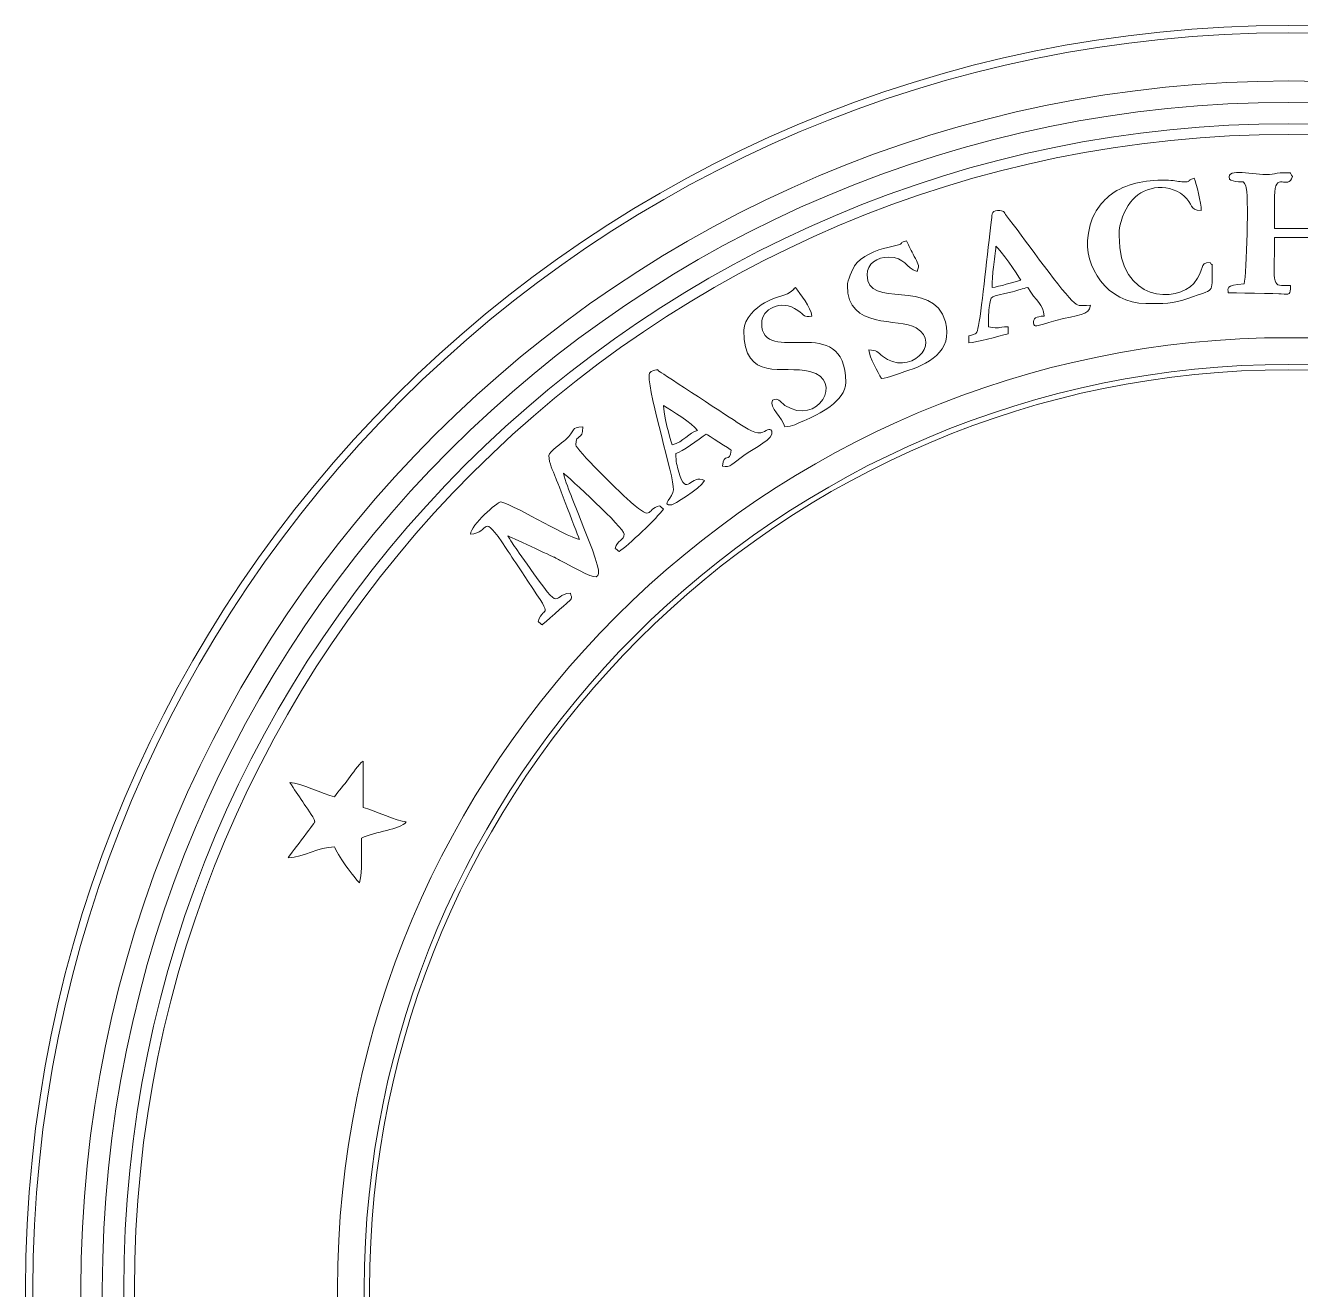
# Model space of a CAD drawing. Header units: inches. Extents: x 14.7 to 103.1, y 0.1 to 65.
# Drawn here: x 47.11 to 61.3, y 50.96 to 65.03 of the extents above; entities that cross this region are included whole.
import ezdxf

# ---------------------------------------------------------------- set-up
doc = ezdxf.new("R2010")
doc.units = ezdxf.units.IN
doc.header["$MEASUREMENT"] = 0
doc.layers.add('cut', color=6, linetype='Continuous', lineweight=0)
doc.layers.add('etch', color=1, linetype='Continuous', lineweight=0)

msp = doc.modelspace()

# ---------------------------------------------------------------- linework, layer by layer
at = {"layer": 'cut'}
for radius in [14.064, 10.234]:
    msp.add_circle((61.17, 50.961), radius, dxfattribs=at)
at = {"layer": 'etch'}
for radius in [13.982, 13.447, 13.209, 12.971, 12.852, 10.591, 10.293]:
    msp.add_circle((61.17, 50.961), radius, dxfattribs=at)
at = {"layer": 'etch', "lineweight": 9}
for points, knots in [([(60.984, 63.37), (60.984, 63.37), (60.825, 63.346), (60.511, 63.446), (60.503, 63.342)], [0.80769231, 0.80769231, 0.80769231, 0.80769231, 0.80769232, 0.84615385, 0.84615385, 0.84615385, 0.84615385]), ([(59.979, 63.287), (59.979, 63.287), (59.923, 63.29), (59.889, 63.305), (59.796, 63.305)], [0.8666667, 0.8666667, 0.8666667, 0.8666667, 0.8666667, 1, 1, 1, 1]), ([(60.115, 63.325), (60.115, 63.325), (60.017, 63.299), (60.097, 63.281), (59.979, 63.287)], [0.8, 0.8, 0.8, 0.8, 0.80000001, 0.86666667, 0.86666667, 0.86666667, 0.86666667]), ([(60.194, 62.967), (60.194, 62.967), (60.194, 63.048), (60.14, 63.272), (60.115, 63.325)], [0.73333333, 0.73333333, 0.73333333, 0.73333333, 0.73333334, 0.8, 0.8, 0.8, 0.8]), ([(60.503, 63.342), (60.503, 63.342), (60.499, 63.299), (60.537, 63.3), (60.576, 63.291)], [0.84615385, 0.84615385, 0.84615385, 0.84615385, 0.84615386, 0.88461538, 0.88461538, 0.88461538, 0.88461538]), ([(60.576, 63.291), (60.576, 63.291), (60.679, 63.268), (60.647, 63.319), (60.689, 63.243)], [0.88461538, 0.88461538, 0.88461538, 0.88461538, 0.88461539, 0.92307692, 0.92307692, 0.92307692, 0.92307692]), ([(61.11, 63.387), (61.11, 63.387), (61.055, 63.389), (61.015, 63.374), (60.984, 63.37)], [0.76923077, 0.76923077, 0.76923077, 0.76923077, 0.76923078, 0.80769231, 0.80769231, 0.80769231, 0.80769231]), ([(61.01, 63.126), (61.01, 63.126), (61.01, 63.421), (61.165, 63.182), (61.209, 63.345)], [0.69230769, 0.69230769, 0.69230769, 0.69230769, 0.6923077, 0.73076923, 0.73076923, 0.73076923, 0.73076923]), ([(61.209, 63.345), (61.209, 63.345), (61.17, 63.398), (61.21, 63.384), (61.11, 63.387)], [0.73076923, 0.73076923, 0.73076923, 0.73076923, 0.73076924, 0.76923077, 0.76923077, 0.76923077, 0.76923077]), ([(59.406, 63.059), (59.406, 63.059), (59.529, 63.223), (59.802, 63.295), (59.999, 63.13)], [0.6, 0.6, 0.6, 0.6, 0.60000001, 0.66666667, 0.66666667, 0.66666667, 0.66666667]), ([(60.689, 63.243), (60.689, 63.243), (60.728, 63.172), (60.697, 62.259), (60.672, 62.151)], [0.92307692, 0.92307692, 0.92307692, 0.92307692, 0.92307693, 1, 1, 1, 1]), ([(59.196, 63.149), (59.196, 63.149), (59.055, 63.043), (58.968, 62.912), (58.934, 62.694)], [0.06666667, 0.06666667, 0.06666667, 0.06666667, 0.06666668, 0.13333333, 0.13333333, 0.13333333, 0.13333333]), ([(60.11, 62.156), (60.11, 62.156), (59.93, 61.945), (59.279, 61.931), (59.279, 62.688), (59.279, 62.688), (59.279, 62.836), (59.339, 62.968), (59.406, 63.059)], [0.4666667, 0.4666667, 0.4666667, 0.4666667, 0.4666667, 0.5333333, 0.5333333, 0.5333333, 0.5333333, 0.6, 0.6, 0.6, 0.6]), ([(59.999, 63.13), (59.999, 63.13), (60.112, 63.036), (60.051, 62.97), (60.194, 62.967)], [0.66666667, 0.66666667, 0.66666667, 0.66666667, 0.66666668, 0.73333333, 0.73333333, 0.73333333, 0.73333333]), ([(61.01, 62.768), (61.01, 62.768), (61.01, 62.768), (61.01, 63.126), (61.01, 63.126)], [0.65384615, 0.65384615, 0.65384615, 0.65384615, 0.65384616, 0.69230769, 0.69230769, 0.69230769, 0.69230769]), ([(58.027, 62.908), (58.027, 62.908), (57.991, 62.954), (58.002, 62.967), (57.926, 62.967), (57.926, 62.967), (57.851, 62.967), (57.867, 62.908), (57.857, 62.837)], [0.7222222, 0.7222222, 0.7222222, 0.7222222, 0.7222222, 0.7777778, 0.7777778, 0.7777778, 0.7777778, 0.8333333, 0.8333333, 0.8333333, 0.8333333]), ([(58.755, 61.966), (58.755, 61.966), (58.596, 62.123), (58.196, 62.695), (58.027, 62.908)], [0.66666667, 0.66666667, 0.66666667, 0.66666667, 0.66666668, 0.72222222, 0.72222222, 0.72222222, 0.72222222]), ([(57.857, 62.837), (57.857, 62.837), (57.815, 62.53), (57.758, 61.909), (57.715, 61.687)], [0.83333333, 0.83333333, 0.83333333, 0.83333333, 0.83333334, 0.88888889, 0.88888889, 0.88888889, 0.88888889]), ([(61.587, 62.768), (61.587, 62.768), (61.587, 62.768), (61.01, 62.768), (61.01, 62.768)], [0.61538462, 0.61538462, 0.61538462, 0.61538462, 0.61538463, 0.65384615, 0.65384615, 0.65384615, 0.65384615]), ([(56.912, 62.629), (56.912, 62.629), (56.787, 62.595), (56.951, 62.606), (56.705, 62.557)], [0.73333333, 0.73333333, 0.73333333, 0.73333333, 0.73333334, 0.8, 0.8, 0.8, 0.8]), ([(56.999, 62.456), (56.999, 62.456), (56.965, 62.52), (56.943, 62.571), (56.912, 62.629)], [0.66666667, 0.66666667, 0.66666667, 0.66666667, 0.66666668, 0.73333333, 0.73333333, 0.73333333, 0.73333333]), ([(58.934, 62.694), (58.934, 62.694), (58.88, 62.347), (59.147, 61.932), (59.578, 61.932)], [0.13333333, 0.13333333, 0.13333333, 0.13333333, 0.13333334, 0.2, 0.2, 0.2, 0.2]), ([(61.189, 62.131), (61.189, 62.131), (60.964, 62.131), (61.01, 62.099), (61.01, 62.668)], [0.11538462, 0.11538462, 0.11538462, 0.11538462, 0.11538463, 0.15384615, 0.15384615, 0.15384615, 0.15384615]), ([(61.01, 62.668), (61.01, 62.668), (61.01, 62.668), (61.587, 62.668), (61.587, 62.668)], [0.15384615, 0.15384615, 0.15384615, 0.15384615, 0.15384616, 0.19230769, 0.19230769, 0.19230769, 0.19230769]), ([(56.705, 62.557), (56.705, 62.557), (56.581, 62.532), (56.399, 62.453), (56.335, 62.35)], [0.8, 0.8, 0.8, 0.8, 0.80000001, 0.86666667, 0.86666667, 0.86666667, 0.86666667]), ([(56.474, 62.251), (56.474, 62.251), (56.474, 62.375), (56.585, 62.449), (56.713, 62.449), (56.713, 62.449), (56.902, 62.449), (56.899, 62.326), (57.031, 62.29)], [0.4666667, 0.4666667, 0.4666667, 0.4666667, 0.4666667, 0.5333333, 0.5333333, 0.5333333, 0.5333333, 0.6, 0.6, 0.6, 0.6]), ([(57.031, 62.29), (57.031, 62.29), (57.065, 62.36), (57.033, 62.39), (56.999, 62.456)], [0.6, 0.6, 0.6, 0.6, 0.60000001, 0.66666667, 0.66666667, 0.66666667, 0.66666667]), ([(57.881, 62.336), (57.881, 62.336), (57.89, 62.409), (57.905, 62.512), (57.907, 62.569)], [0.2, 0.2, 0.2, 0.2, 0.2, 0.4, 0.4, 0.4, 0.4]), ([(57.907, 62.569), (57.907, 62.569), (57.959, 62.53), (58.147, 62.262), (58.185, 62.191)], [0.4, 0.4, 0.4, 0.4, 0.4, 0.6, 0.6, 0.6, 0.6]), ([(56.335, 62.35), (56.335, 62.35), (56.313, 62.315), (56.255, 62.184), (56.255, 62.131)], [0.8666667, 0.8666667, 0.8666667, 0.8666667, 0.8666667, 1, 1, 1, 1]), ([(60.055, 61.992), (60.055, 61.992), (60.346, 62.101), (60.314, 62.025), (60.314, 62.33)], [0.26666667, 0.26666667, 0.26666667, 0.26666667, 0.26666668, 0.33333333, 0.33333333, 0.33333333, 0.33333333]), ([(60.294, 62.39), (60.294, 62.39), (60.15, 62.378), (60.255, 62.328), (60.11, 62.156)], [0.4, 0.4, 0.4, 0.4, 0.40000001, 0.46666667, 0.46666667, 0.46666667, 0.46666667]), ([(60.314, 62.33), (60.314, 62.33), (60.314, 62.406), (60.32, 62.337), (60.294, 62.39)], [0.33333333, 0.33333333, 0.33333333, 0.33333333, 0.33333334, 0.4, 0.4, 0.4, 0.4]), ([(57.346, 61.729), (57.346, 61.729), (57.206, 62.229), (56.474, 61.857), (56.474, 62.251)], [0.4, 0.4, 0.4, 0.4, 0.40000001, 0.46666667, 0.46666667, 0.46666667, 0.46666667]), ([(58.185, 62.191), (58.185, 62.191), (58.096, 62.17), (57.948, 62.118), (57.867, 62.111)], [0.6, 0.6, 0.6, 0.6, 0.6, 1, 1, 1, 1]), ([(55.649, 62.082), (55.649, 62.082), (55.564, 62.006), (55.505, 62.034), (55.334, 61.939)], [0.78571429, 0.78571429, 0.78571429, 0.78571429, 0.7857143, 0.85714286, 0.85714286, 0.85714286, 0.85714286]), ([(55.679, 62.111), (55.679, 62.111), (55.64, 62.083), (55.679, 62.109), (55.649, 62.082)], [0.71428571, 0.71428571, 0.71428571, 0.71428571, 0.71428572, 0.78571429, 0.78571429, 0.78571429, 0.78571429]), ([(55.858, 61.793), (55.858, 61.793), (55.85, 61.887), (55.727, 62.039), (55.679, 62.111)], [0.64285714, 0.64285714, 0.64285714, 0.64285714, 0.64285715, 0.71428571, 0.71428571, 0.71428571, 0.71428571]), ([(57.834, 61.886), (57.834, 61.886), (57.855, 62.036), (57.83, 61.997), (58.094, 62.063)], [0.27777778, 0.27777778, 0.27777778, 0.27777778, 0.27777779, 0.33333333, 0.33333333, 0.33333333, 0.33333333]), ([(58.094, 62.063), (58.094, 62.063), (58.168, 62.082), (58.201, 62.097), (58.265, 62.111)], [0.33333333, 0.33333333, 0.33333333, 0.33333333, 0.33333334, 0.38888889, 0.38888889, 0.38888889, 0.38888889]), ([(58.265, 62.111), (58.265, 62.111), (58.35, 61.95), (58.441, 61.927), (58.444, 61.793)], [0.38888889, 0.38888889, 0.38888889, 0.38888889, 0.3888889, 0.44444444, 0.44444444, 0.44444444, 0.44444444]), ([(60.493, 62.052), (60.493, 62.052), (60.493, 62.052), (61.083, 62.041), (61.083, 62.041)], [0.03846154, 0.03846154, 0.03846154, 0.03846154, 0.03846155, 0.07692308, 0.07692308, 0.07692308, 0.07692308]), ([(61.083, 62.041), (61.083, 62.041), (61.18, 62.027), (61.186, 62.027), (61.189, 62.131)], [0.07692308, 0.07692308, 0.07692308, 0.07692308, 0.07692309, 0.11538462, 0.11538462, 0.11538462, 0.11538462]), ([(55.334, 61.939), (55.334, 61.939), (55.239, 61.886), (55.102, 61.765), (55.102, 61.634)], [0.8571429, 0.8571429, 0.8571429, 0.8571429, 0.8571429, 1, 1, 1, 1]), ([(56.236, 61.057), (56.236, 61.057), (56.236, 61.861), (55.301, 61.215), (55.301, 61.714), (55.301, 61.714), (55.301, 61.867), (55.515, 61.989), (55.702, 61.856)], [0.4285714, 0.4285714, 0.4285714, 0.4285714, 0.4285714, 0.5, 0.5, 0.5, 0.5, 0.5714286, 0.5714286, 0.5714286, 0.5714286]), ([(57.827, 61.674), (57.827, 61.674), (57.827, 61.747), (57.824, 61.815), (57.834, 61.886)], [0.22222222, 0.22222222, 0.22222222, 0.22222222, 0.22222223, 0.27777778, 0.27777778, 0.27777778, 0.27777778]), ([(58.574, 61.742), (58.574, 61.742), (58.82, 61.813), (58.951, 61.793), (58.961, 61.912)], [0.55555556, 0.55555556, 0.55555556, 0.55555556, 0.55555557, 0.61111111, 0.61111111, 0.61111111, 0.61111111]), ([(58.961, 61.912), (58.961, 61.912), (58.824, 61.912), (58.832, 61.89), (58.755, 61.966)], [0.61111111, 0.61111111, 0.61111111, 0.61111111, 0.61111112, 0.66666667, 0.66666667, 0.66666667, 0.66666667]), ([(59.578, 61.932), (59.578, 61.932), (59.771, 61.932), (59.873, 61.924), (60.055, 61.992)], [0.2, 0.2, 0.2, 0.2, 0.20000001, 0.26666667, 0.26666667, 0.26666667, 0.26666667]), ([(55.702, 61.856), (55.702, 61.856), (55.781, 61.8), (55.768, 61.774), (55.858, 61.793)], [0.57142857, 0.57142857, 0.57142857, 0.57142857, 0.57142858, 0.64285714, 0.64285714, 0.64285714, 0.64285714]), ([(58.444, 61.793), (58.444, 61.793), (58.354, 61.786), (58.322, 61.767), (58.328, 61.716)], [0.44444444, 0.44444444, 0.44444444, 0.44444444, 0.44444445, 0.5, 0.5, 0.5, 0.5]), ([(58.328, 61.716), (58.328, 61.716), (58.335, 61.661), (58.338, 61.674), (58.574, 61.742)], [0.5, 0.5, 0.5, 0.5, 0.50000001, 0.55555556, 0.55555556, 0.55555556, 0.55555556]), ([(57.019, 61.662), (57.019, 61.662), (57.319, 61.482), (56.937, 61.11), (56.645, 61.347)], [0.06666667, 0.06666667, 0.06666667, 0.06666667, 0.06666668, 0.13333333, 0.13333333, 0.13333333, 0.13333333]), ([(56.894, 61.174), (56.894, 61.174), (57.139, 61.251), (57.439, 61.395), (57.346, 61.729)], [0.33333333, 0.33333333, 0.33333333, 0.33333333, 0.33333334, 0.4, 0.4, 0.4, 0.4]), ([(57.715, 61.687), (57.715, 61.687), (57.696, 61.589), (57.698, 61.595), (57.608, 61.574)], [0.8888889, 0.8888889, 0.8888889, 0.8888889, 0.8888889, 1, 1, 1, 1]), ([(58.046, 61.674), (58.046, 61.674), (57.908, 61.674), (57.962, 61.642), (57.827, 61.674)], [0.16666667, 0.16666667, 0.16666667, 0.16666667, 0.16666668, 0.22222222, 0.22222222, 0.22222222, 0.22222222]), ([(58.046, 61.594), (58.046, 61.594), (58.046, 61.594), (58.046, 61.674), (58.046, 61.674)], [0.11111111, 0.11111111, 0.11111111, 0.11111111, 0.11111112, 0.16666667, 0.16666667, 0.16666667, 0.16666667]), ([(57.608, 61.495), (57.608, 61.495), (57.691, 61.497), (57.932, 61.568), (58.046, 61.594)], [0.05555556, 0.05555556, 0.05555556, 0.05555556, 0.05555557, 0.11111111, 0.11111111, 0.11111111, 0.11111111]), ([(56.645, 61.347), (56.645, 61.347), (56.592, 61.39), (56.582, 61.413), (56.494, 61.415)], [0.13333333, 0.13333333, 0.13333333, 0.13333333, 0.13333334, 0.2, 0.2, 0.2, 0.2]), ([(56.494, 61.415), (56.494, 61.415), (56.501, 61.329), (56.595, 61.169), (56.633, 61.097)], [0.2, 0.2, 0.2, 0.2, 0.20000001, 0.26666667, 0.26666667, 0.26666667, 0.26666667]), ([(54.11, 61.19), (54.11, 61.19), (54.088, 61.187), (54.047, 61.168), (54.047, 61.137)], [0.875, 0.875, 0.875, 0.875, 0.875, 1, 1, 1, 1]), ([(54.175, 61.168), (54.175, 61.168), (54.114, 61.204), (54.178, 61.199), (54.11, 61.19)], [0.8125, 0.8125, 0.8125, 0.8125, 0.81250001, 0.875, 0.875, 0.875, 0.875]), ([(55.838, 61.176), (55.838, 61.176), (56.221, 61.083), (55.926, 60.56), (55.56, 60.799)], [0.07142857, 0.07142857, 0.07142857, 0.07142857, 0.07142858, 0.14285714, 0.14285714, 0.14285714, 0.14285714]), ([(56.633, 61.097), (56.633, 61.097), (56.717, 61.104), (56.822, 61.152), (56.894, 61.174)], [0.26666667, 0.26666667, 0.26666667, 0.26666667, 0.26666668, 0.33333333, 0.33333333, 0.33333333, 0.33333333]), ([(55.018, 60.616), (55.018, 60.616), (55.018, 60.616), (54.175, 61.168), (54.175, 61.168)], [0.75, 0.75, 0.75, 0.75, 0.75000001, 0.8125, 0.8125, 0.8125, 0.8125]), ([(55.77, 60.628), (55.77, 60.628), (55.934, 60.697), (56.236, 60.839), (56.236, 61.057)], [0.35714286, 0.35714286, 0.35714286, 0.35714286, 0.35714287, 0.42857143, 0.42857143, 0.42857143, 0.42857143]), ([(54.306, 60.361), (54.306, 60.361), (54.277, 60.422), (54.209, 60.709), (54.207, 60.799)], [0.5, 0.5, 0.5, 0.5, 0.5, 1, 1, 1, 1]), ([(55.42, 60.858), (55.42, 60.858), (55.384, 60.772), (55.532, 60.661), (55.559, 60.56)], [0.21428571, 0.21428571, 0.21428571, 0.21428571, 0.21428572, 0.28571429, 0.28571429, 0.28571429, 0.28571429]), ([(55.56, 60.799), (55.56, 60.799), (55.496, 60.841), (55.489, 60.887), (55.42, 60.858)], [0.14285714, 0.14285714, 0.14285714, 0.14285714, 0.14285715, 0.21428571, 0.21428571, 0.21428571, 0.21428571]), ([(55.29, 60.493), (55.29, 60.493), (55.216, 60.477), (55.084, 60.576), (55.018, 60.616)], [0.6875, 0.6875, 0.6875, 0.6875, 0.68750001, 0.75, 0.75, 0.75, 0.75]), ([(55.559, 60.56), (55.559, 60.56), (55.65, 60.562), (55.69, 60.595), (55.77, 60.628)], [0.28571429, 0.28571429, 0.28571429, 0.28571429, 0.2857143, 0.35714286, 0.35714286, 0.35714286, 0.35714286]), ([(53.311, 60.56), (53.311, 60.56), (53.168, 60.557), (53.234, 60.518), (53.118, 60.416)], [0.88888889, 0.88888889, 0.88888889, 0.88888889, 0.8888889, 0.92592593, 0.92592593, 0.92592593, 0.92592593]), ([(53.794, 59.769), (53.794, 59.769), (53.719, 59.838), (53.232, 60.305), (53.232, 60.361), (53.232, 60.361), (53.232, 60.494), (53.308, 60.393), (53.311, 60.56)], [0.81481481, 0.81481481, 0.81481481, 0.81481481, 0.81481482, 0.85185185, 0.85185185, 0.85185185, 0.85185186, 0.88888889, 0.88888889, 0.88888889, 0.88888889]), ([(54.585, 60.52), (54.585, 60.52), (54.495, 60.496), (54.428, 60.389), (54.306, 60.361)], [0.25, 0.25, 0.25, 0.25, 0.25, 0.5, 0.5, 0.5, 0.5]), ([(54.346, 60.262), (54.346, 60.262), (54.414, 60.28), (54.599, 60.423), (54.684, 60.48)], [0.3125, 0.3125, 0.3125, 0.3125, 0.31250001, 0.375, 0.375, 0.375, 0.375]), ([(54.684, 60.48), (54.684, 60.48), (54.684, 60.48), (54.962, 60.301), (54.962, 60.301)], [0.375, 0.375, 0.375, 0.375, 0.37500001, 0.4375, 0.4375, 0.4375, 0.4375]), ([(55.102, 60.242), (55.102, 60.242), (55.22, 60.325), (55.448, 60.431), (55.412, 60.51)], [0.5625, 0.5625, 0.5625, 0.5625, 0.56250001, 0.625, 0.625, 0.625, 0.625]), ([(55.412, 60.51), (55.412, 60.51), (55.388, 60.562), (55.355, 60.507), (55.29, 60.493)], [0.625, 0.625, 0.625, 0.625, 0.62500001, 0.6875, 0.6875, 0.6875, 0.6875]), ([(53.118, 60.416), (53.118, 60.416), (53.081, 60.383), (52.933, 60.284), (52.933, 60.242)], [0.92592593, 0.92592593, 0.92592593, 0.92592593, 0.92592594, 1, 1, 1, 1]), ([(54.378, 60.055), (54.378, 60.055), (54.357, 60.129), (54.346, 60.171), (54.346, 60.262)], [0.25, 0.25, 0.25, 0.25, 0.25000001, 0.3125, 0.3125, 0.3125, 0.3125]), ([(54.962, 60.301), (54.962, 60.301), (54.95, 60.146), (54.877, 60.287), (54.863, 60.122)], [0.4375, 0.4375, 0.4375, 0.4375, 0.43750001, 0.5, 0.5, 0.5, 0.5]), ([(54.863, 60.122), (54.863, 60.122), (54.955, 60.103), (54.972, 60.149), (55.102, 60.242)], [0.5, 0.5, 0.5, 0.5, 0.50000001, 0.5625, 0.5625, 0.5625, 0.5625]), ([(53.192, 59.764), (53.192, 59.764), (53.16, 59.845), (53.113, 59.957), (53.093, 60.043)], [0.55555556, 0.55555556, 0.55555556, 0.55555556, 0.55555557, 0.59259259, 0.59259259, 0.59259259, 0.59259259]), ([(53.093, 60.043), (53.093, 60.043), (53.149, 60.005), (53.769, 59.435), (53.769, 59.366), (53.769, 59.366), (53.769, 59.292), (53.696, 59.307), (53.669, 59.207)], [0.59259259, 0.59259259, 0.59259259, 0.59259259, 0.5925926, 0.62962963, 0.62962963, 0.62962963, 0.62962964, 0.66666667, 0.66666667, 0.66666667, 0.66666667]), ([(54.664, 59.963), (54.664, 59.963), (54.515, 60.047), (54.462, 59.759), (54.378, 60.055)], [0.1875, 0.1875, 0.1875, 0.1875, 0.18750001, 0.25, 0.25, 0.25, 0.25]), ([(53.007, 59.997), (53.007, 59.997), (53.007, 59.997), (53.272, 59.307), (53.272, 59.307)], [0.03703704, 0.03703704, 0.03703704, 0.03703704, 0.03703705, 0.07407407, 0.07407407, 0.07407407, 0.07407407]), ([(54.299, 59.691), (54.299, 59.691), (54.304, 59.691), (54.612, 59.865), (54.664, 59.963)], [0.125, 0.125, 0.125, 0.125, 0.12500001, 0.1875, 0.1875, 0.1875, 0.1875]), ([(53.11, 59.045), (53.11, 59.045), (53.605, 58.785), (53.589, 58.757), (53.192, 59.764)], [0.51851852, 0.51851852, 0.51851852, 0.51851852, 0.51851853, 0.55555556, 0.55555556, 0.55555556, 0.55555556]), ([(54.163, 59.681), (54.163, 59.681), (54.004, 59.644), (54.107, 59.479), (53.794, 59.769)], [0.77777778, 0.77777778, 0.77777778, 0.77777778, 0.77777779, 0.81481481, 0.81481481, 0.81481481, 0.81481481]), ([(54.32, 59.86), (54.32, 59.86), (54.319, 59.776), (54.167, 59.685), (54.299, 59.691)], [0.0625, 0.0625, 0.0625, 0.0625, 0.06250001, 0.125, 0.125, 0.125, 0.125]), ([(52.396, 59.724), (52.396, 59.724), (52.357, 59.724), (52.067, 59.47), (52.058, 59.366)], [0.11111111, 0.11111111, 0.11111111, 0.11111111, 0.11111112, 0.14814815, 0.14814815, 0.14814815, 0.14814815]), ([(52.058, 59.366), (52.058, 59.366), (52.287, 59.372), (52.168, 59.64), (52.456, 59.207)], [0.14814815, 0.14814815, 0.14814815, 0.14814815, 0.14814816, 0.18518519, 0.18518519, 0.18518519, 0.18518519]), ([(53.272, 59.307), (53.272, 59.307), (53.105, 59.345), (52.484, 59.724), (52.396, 59.724)], [0.07407407, 0.07407407, 0.07407407, 0.07407407, 0.07407408, 0.11111111, 0.11111111, 0.11111111, 0.11111111]), ([(53.713, 59.172), (53.713, 59.172), (53.805, 59.231), (54.146, 59.554), (54.207, 59.645)], [0.7037037, 0.7037037, 0.7037037, 0.7037037, 0.70370371, 0.74074074, 0.74074074, 0.74074074, 0.74074074]), ([(54.207, 59.645), (54.207, 59.645), (54.207, 59.645), (54.163, 59.681), (54.163, 59.681)], [0.74074074, 0.74074074, 0.74074074, 0.74074074, 0.74074075, 0.77777778, 0.77777778, 0.77777778, 0.77777778]), ([(52.603, 59.156), (52.603, 59.156), (52.55, 59.232), (52.52, 59.264), (52.476, 59.347)], [0.40740741, 0.40740741, 0.40740741, 0.40740741, 0.40740742, 0.44444444, 0.44444444, 0.44444444, 0.44444444]), ([(52.476, 59.347), (52.476, 59.347), (52.476, 59.347), (52.993, 59.108), (52.993, 59.108)], [0.44444444, 0.44444444, 0.44444444, 0.44444444, 0.44444445, 0.48148148, 0.48148148, 0.48148148, 0.48148148]), ([(52.456, 59.207), (52.456, 59.207), (52.515, 59.119), (52.57, 59.037), (52.631, 58.945)], [0.18518519, 0.18518519, 0.18518519, 0.18518519, 0.1851852, 0.22222222, 0.22222222, 0.22222222, 0.22222222]), ([(53.669, 59.207), (53.669, 59.207), (53.669, 59.207), (53.713, 59.172), (53.713, 59.172)], [0.66666667, 0.66666667, 0.66666667, 0.66666667, 0.66666668, 0.7037037, 0.7037037, 0.7037037, 0.7037037]), ([(53.172, 58.71), (53.172, 58.71), (52.943, 58.691), (53.111, 58.424), (52.603, 59.156)], [0.37037037, 0.37037037, 0.37037037, 0.37037037, 0.37037038, 0.40740741, 0.40740741, 0.40740741, 0.40740741]), ([(52.993, 59.108), (52.993, 59.108), (53.034, 59.088), (53.07, 59.066), (53.11, 59.045)], [0.48148148, 0.48148148, 0.48148148, 0.48148148, 0.48148149, 0.51851852, 0.51851852, 0.51851852, 0.51851852]), ([(52.631, 58.945), (52.631, 58.945), (53.025, 58.352), (52.871, 58.606), (52.814, 58.392)], [0.22222222, 0.22222222, 0.22222222, 0.22222222, 0.22222223, 0.25925926, 0.25925926, 0.25925926, 0.25925926]), ([(53.14, 58.605), (53.14, 58.605), (53.202, 58.665), (53.187, 58.639), (53.172, 58.71)], [0.33333333, 0.33333333, 0.33333333, 0.33333333, 0.33333334, 0.37037037, 0.37037037, 0.37037037, 0.37037037]), ([(52.858, 58.356), (52.858, 58.356), (52.858, 58.356), (53.14, 58.605), (53.14, 58.605)], [0.2962963, 0.2962963, 0.2962963, 0.2962963, 0.29629631, 0.33333333, 0.33333333, 0.33333333, 0.33333333]), ([(52.814, 58.392), (52.814, 58.392), (52.814, 58.392), (52.858, 58.356), (52.858, 58.356)], [0.25925926, 0.25925926, 0.25925926, 0.25925926, 0.25925927, 0.2962963, 0.2962963, 0.2962963, 0.2962963]), ([(50.865, 56.84), (50.865, 56.84), (50.81, 56.804), (50.747, 56.703), (50.703, 56.644)], [0.76923077, 0.76923077, 0.76923077, 0.76923077, 0.76923078, 0.84615385, 0.84615385, 0.84615385, 0.84615385]), ([(50.865, 56.323), (50.865, 56.323), (50.865, 56.323), (50.865, 56.84), (50.865, 56.84)], [0.69230769, 0.69230769, 0.69230769, 0.69230769, 0.6923077, 0.76923077, 0.76923077, 0.76923077, 0.76923077]), ([(50.703, 56.644), (50.703, 56.644), (50.65, 56.573), (50.594, 56.513), (50.546, 56.443)], [0.8461538, 0.8461538, 0.8461538, 0.8461538, 0.8461539, 1, 1, 1, 1]), ([(50.049, 56.602), (50.049, 56.602), (50.097, 56.529), (50.142, 56.463), (50.192, 56.387)], [0.07692308, 0.07692308, 0.07692308, 0.07692308, 0.07692309, 0.15384615, 0.15384615, 0.15384615, 0.15384615]), ([(50.192, 56.387), (50.192, 56.387), (50.233, 56.325), (50.309, 56.232), (50.328, 56.164)], [0.15384615, 0.15384615, 0.15384615, 0.15384615, 0.15384616, 0.23076923, 0.23076923, 0.23076923, 0.23076923]), ([(51.342, 56.164), (51.342, 56.164), (51.239, 56.173), (50.99, 56.294), (50.865, 56.323)], [0.61538462, 0.61538462, 0.61538462, 0.61538462, 0.61538463, 0.69230769, 0.69230769, 0.69230769, 0.69230769]), ([(50.328, 56.164), (50.328, 56.164), (50.328, 56.164), (50.029, 55.766), (50.029, 55.766)], [0.23076923, 0.23076923, 0.23076923, 0.23076923, 0.23076924, 0.30769231, 0.30769231, 0.30769231, 0.30769231]), ([(50.845, 55.985), (50.845, 55.985), (50.998, 56.058), (51.277, 56.075), (51.342, 56.164)], [0.53846154, 0.53846154, 0.53846154, 0.53846154, 0.53846155, 0.61538462, 0.61538462, 0.61538462, 0.61538462]), ([(50.825, 55.488), (50.825, 55.488), (50.856, 55.623), (50.845, 55.818), (50.845, 55.985)], [0.46153846, 0.46153846, 0.46153846, 0.46153846, 0.46153847, 0.53846154, 0.53846154, 0.53846154, 0.53846154]), ([(50.029, 55.766), (50.029, 55.766), (50.212, 55.77), (50.359, 55.886), (50.546, 55.886)], [0.30769231, 0.30769231, 0.30769231, 0.30769231, 0.30769232, 0.38461538, 0.38461538, 0.38461538, 0.38461538]), ([(50.546, 55.886), (50.546, 55.886), (50.563, 55.823), (50.776, 55.521), (50.825, 55.488)], [0.38461538, 0.38461538, 0.38461538, 0.38461538, 0.38461539, 0.46153846, 0.46153846, 0.46153846, 0.46153846])]:
    msp.add_open_spline(points, degree=3, knots=knots, dxfattribs=at)
for points in [[(59.796, 63.305), (59.564, 63.305), (59.346, 63.262), (59.196, 63.149)], [(57.867, 62.111), (57.867, 62.21), (57.872, 62.267), (57.881, 62.336)], [(56.255, 62.131), (56.255, 61.637), (56.827, 61.777), (57.019, 61.662)], [(60.672, 62.151), (60.451, 62.133), (60.497, 62.101), (60.493, 62.052)], [(55.102, 61.634), (55.102, 61.046), (55.538, 61.25), (55.838, 61.176)], [(57.608, 61.574), (57.608, 61.574), (57.608, 61.495), (57.608, 61.495)], [(54.047, 61.137), (54.047, 60.889), (54.321, 60.013), (54.32, 59.86)], [(54.207, 60.799), (54.301, 60.736), (54.53, 60.601), (54.585, 60.52)], [(52.933, 60.242), (52.933, 60.147), (52.976, 60.075), (53.007, 59.997)], [(50.546, 56.443), (50.414, 56.473), (50.173, 56.599), (50.049, 56.602)]]:
    msp.add_open_spline(points, degree=3, dxfattribs=at)

doc.saveas('drawing.dxf')
